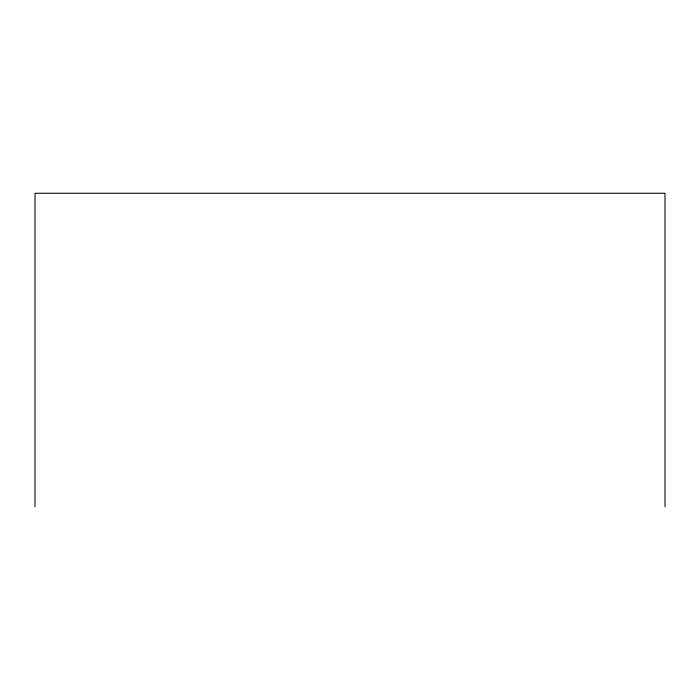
<?xml version="1.0" encoding="UTF-8"?>
<svg xmlns="http://www.w3.org/2000/svg" width="700" height="700" viewBox="0 0 700 700"><rect width="100%" height="100%" fill="white"/><g stroke="black" fill="none" stroke-linecap="round" stroke-linejoin="round"><path stroke-width="1.05" d="M665 506.73L665 193.27L35 193.27L35 506.73"/></g></svg>
